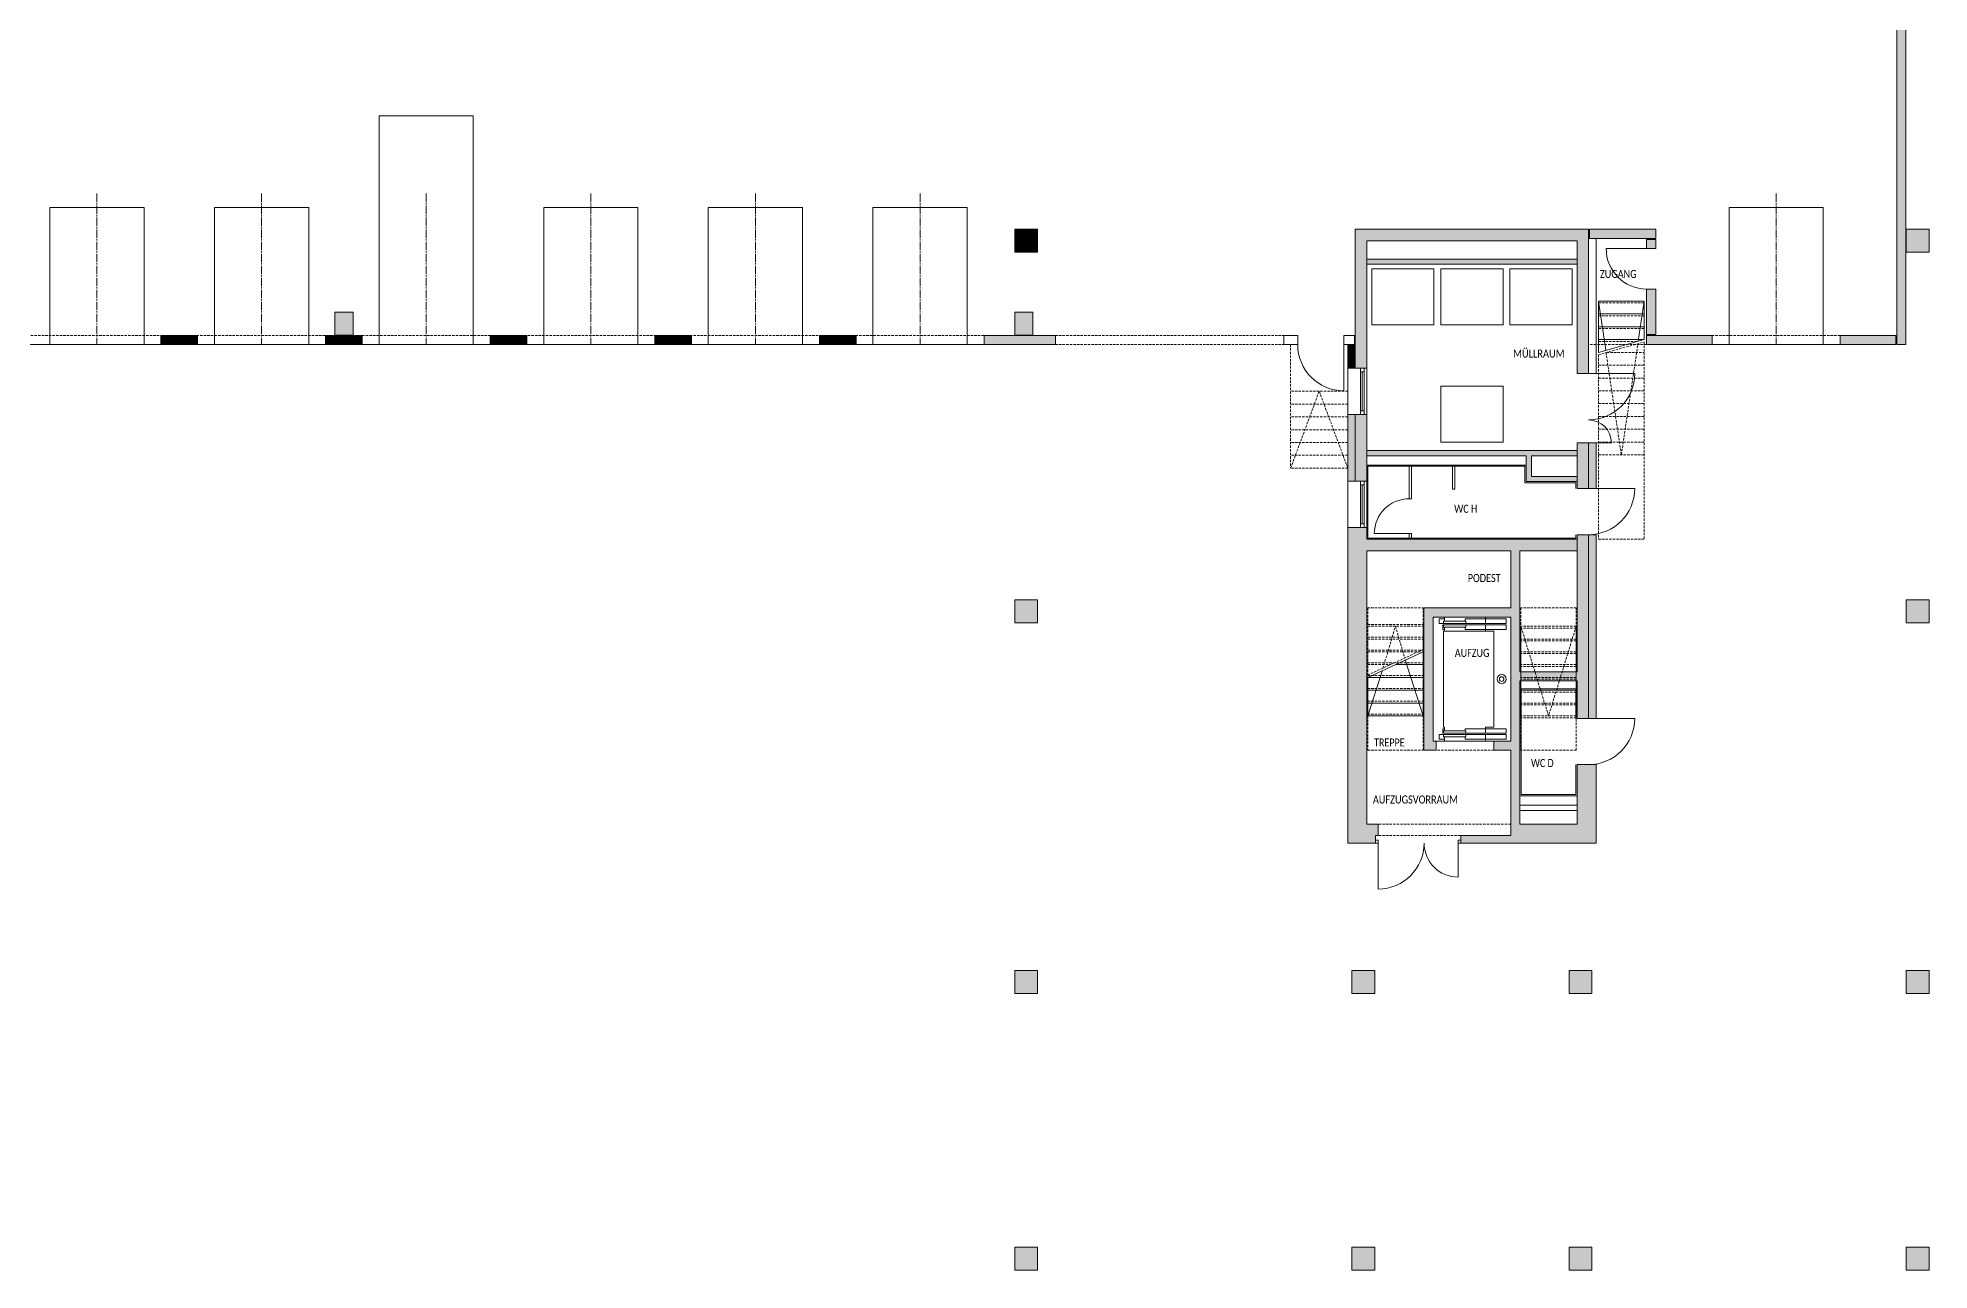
# Model space of a CAD drawing. Header units: inches. Extents: x -139469 to 69789, y -72919 to 35471.
# Drawn here: x 19898 to 61261, y -72919 to -45984 of the extents above; entities that cross this region are included whole.
import ezdxf

# ---------------------------------------------------------------- set-up
doc = ezdxf.new("R2010")
doc.units = ezdxf.units.IN
doc.header["$LTSCALE"] = 525
doc.header["$MEASUREMENT"] = 0
for name, pattern in [('AUSGEZOGEN', [0]), ('STRICHPUNKT', [0.5, 0.35, -0.05, 0.05, -0.05]), ('VERDECKT', [0.15, 0.1, -0.05]), ('Volllinie', [0])]:
    doc.linetypes.add(name, pattern=pattern)
doc.layers.add('Grundebene', color=7, linetype='Continuous')
doc.styles.add('CALIBRI', font='calibri.ttf', dxfattribs={"height": 0.2})

msp = doc.modelspace()

# ---------------------------------------------------------------- hatches: boundary and pattern name
at = {"layer": 'Grundebene', "true_color": 0x000000, "transparency": 33554687}
h = msp.add_hatch(color=18, dxfattribs=at)
h.paths.add_polyline_path([(60761, -50669), (61261, -50669), (61261, -50169), (60761, -50169)], flags=0)
h.paths.add_polyline_path([(60751, -44819), (60751, -52689), (60551, -52689), (60551, -44819)], flags=0)
h.paths.add_polyline_path([(60761, -45319), (61261, -45319), (61261, -44819), (60761, -44819)], flags=0)
for points in [[(41261, -50669), (41261, -50169), (41761, -50169), (41761, -50669)], [(53561, -50419), (48961, -50419), (48961, -50819), (48961, -50934), (48961, -53204), (48711, -53204), (48711, -50169), (53811, -50169), (53811, -53324), (53561, -53324), (53561, -50934), (53561, -50819)], [(53561, -50934), (48961, -50934), (48961, -50819), (53561, -50819)], [(22591, -52489), (22981, -52489), (22981, -52689), (22591, -52689)], [(23001, -52489), (23391, -52489), (23391, -52689), (23001, -52689)], [(26191, -52489), (26581, -52489), (26581, -52689), (26191, -52689)], [(26601, -52489), (26991, -52489), (26991, -52689), (26601, -52689)], [(29791, -52489), (30181, -52489), (30181, -52689), (29791, -52689)], [(30201, -52489), (30591, -52489), (30591, -52689), (30201, -52689)], [(33391, -52489), (33781, -52489), (33781, -52689), (33391, -52689)], [(33801, -52489), (34191, -52489), (34191, -52689), (33801, -52689)], [(36991, -52489), (37381, -52489), (37381, -52689), (36991, -52689)], [(37401, -52489), (37791, -52489), (37791, -52689), (37401, -52689)], [(48546, -52689), (48546, -53204), (48711, -53204), (48711, -52689)], [(48546, -54214), (48546, -55674), (48711, -55674), (48711, -54214)], [(48711, -54214), (48711, -55674), (48961, -55674), (48961, -54214)], [(52561, -55119), (53561, -55119), (53561, -55004), (48961, -55004), (48961, -55119), (52446, -55119), (52446, -55684), (53561, -55684), (53561, -55569), (52561, -55569)], [(53811, -54834), (53811, -55834), (53561, -55834), (53561, -54834)], [(53976, -54834), (53976, -55834), (53811, -55834), (53811, -54834)], [(48546, -63584), (49151, -63584), (49151, -63419), (49211, -63419), (49211, -63169), (48961, -63169), (48961, -57194), (52111, -57194), (52111, -58444), (50211, -58444), (50211, -61554), (50481, -61554), (50481, -61354), (50411, -61354), (50411, -58644), (52111, -58644), (52111, -61354), (51741, -61354), (51741, -61554), (52111, -61554), (52111, -63419), (51021, -63419), (51021, -63584), (53976, -63584), (53976, -61869), (53811, -61869), (53561, -61869), (53561, -63169), (52311, -63169), (52311, -60039), (53541, -60039), (53541, -59839), (52311, -59839), (52311, -57194), (53561, -57194), (53561, -56944), (48961, -56944), (48961, -56684), (48711, -56684), (48546, -56684)], [(53811, -56844), (53811, -60859), (53561, -60859), (53561, -56844)], [(53976, -56844), (53976, -60859), (53811, -60859), (53811, -56844)]]:
    msp.add_hatch(color=18, dxfattribs=at).paths.add_polyline_path(points, flags=0)
h = msp.add_hatch(color=18, dxfattribs=at)
h.paths.add_polyline_path([(55281, -50169), (55281, -50369), (53831, -50369), (53831, -50169)], flags=0)
h.paths.add_polyline_path([(55081, -50389), (55281, -50389), (55281, -50589), (55081, -50589)], flags=0)
h.paths.add_polyline_path([(55081, -51474), (55281, -51474), (55281, -52469), (55081, -52469)], flags=0)
h.paths.add_polyline_path([(55081, -52489), (56516, -52489), (56516, -52689), (55081, -52689)], flags=0)
h.paths.add_polyline_path([(59316, -52689), (59316, -52489), (60531, -52489), (60531, -52689)], flags=0)
h = msp.add_hatch(color=18, dxfattribs=at)
h.paths.add_polyline_path([(1121, -52479), (1121, -51979), (721, -51979), (721, -52479)], flags=0)
h.paths.add_polyline_path([(1791, -52489), (321, -52489), (321, -52689), (1791, -52689)], flags=0)
h.paths.add_polyline_path([(15591, -52479), (15591, -51979), (15991, -51979), (15991, -52479)], flags=0)
h.paths.add_polyline_path([(26391, -52479), (26391, -51979), (26791, -51979), (26791, -52479)], flags=0)
h = msp.add_hatch(color=18, dxfattribs=at)
h.paths.add_polyline_path([(41261, -51979), (41661, -51979), (41661, -52479), (41261, -52479)], flags=0)
h.paths.add_polyline_path([(40591, -52489), (42151, -52489), (42151, -52689), (40591, -52689)], flags=0)
h = msp.add_hatch(color=18, dxfattribs=at)
h.paths.add_polyline_path([(1121, -72419), (1121, -72919), (621, -72919), (621, -72419)], flags=0)
h.paths.add_polyline_path([(1121, -66369), (1121, -66869), (621, -66869), (621, -66369)], flags=0)
h.paths.add_polyline_path([(-6254, -72419), (-6254, -72919), (-6754, -72919), (-6754, -72419)], flags=0)
h.paths.add_polyline_path([(-6254, -66369), (-6254, -66869), (-6754, -66869), (-6754, -66369)], flags=0)
h.paths.add_polyline_path([(-11004, -72419), (-11004, -72919), (-11504, -72919), (-11504, -72419)], flags=0)
h.paths.add_polyline_path([(-11004, -66369), (-11004, -66869), (-11504, -66869), (-11504, -66369)], flags=0)
h.paths.add_polyline_path([(1121, -58269), (1121, -58769), (621, -58769), (621, -58269)], flags=0)
h.paths.add_polyline_path([(-18379, -72419), (-18379, -72919), (-18879, -72919), (-18879, -72419)], flags=0)
h.paths.add_polyline_path([(-18379, -66369), (-18379, -66869), (-18879, -66869), (-18879, -66369)], flags=0)
h.paths.add_polyline_path([(-18379, -58269), (-18379, -58769), (-18879, -58769), (-18879, -58269)], flags=0)
h.paths.add_polyline_path([(41261, -72919), (41261, -72419), (41761, -72419), (41761, -72919)], flags=0)
h.paths.add_polyline_path([(41761, -66869), (41261, -66869), (41261, -66369), (41761, -66369)], flags=0)
h.paths.add_polyline_path([(41761, -58769), (41261, -58769), (41261, -58269), (41761, -58269)], flags=0)
h.paths.add_polyline_path([(48636, -72919), (48636, -72419), (49136, -72419), (49136, -72919)], flags=0)
h.paths.add_polyline_path([(49136, -66869), (48636, -66869), (48636, -66369), (49136, -66369)], flags=0)
h.paths.add_polyline_path([(53386, -72919), (53386, -72419), (53886, -72419), (53886, -72919)], flags=0)
h.paths.add_polyline_path([(53886, -66869), (53386, -66869), (53386, -66369), (53886, -66369)], flags=0)
h.paths.add_polyline_path([(60761, -72919), (60761, -72419), (61261, -72419), (61261, -72919)], flags=0)
h.paths.add_polyline_path([(61261, -66869), (60761, -66869), (60761, -66369), (61261, -66369)], flags=0)
h.paths.add_polyline_path([(61261, -58769), (60761, -58769), (60761, -58269), (61261, -58269)], flags=0)

# ---------------------------------------------------------------- linework, layer by layer
at = {"layer": 'Grundebene', "color": 18, "linetype": 'AUSGEZOGEN', "lineweight": 13, "true_color": 0x000000}
for p, q in [((60551, -52689), (60551, -44819)), ((60751, -44819), (60751, -52689)), ((27361, -52689), (27361, -47689)), ((27361, -47689), (29421, -47689)), ((29421, -52689), (29421, -47689)), ((20161, -52689), (20161, -49689)), ((20161, -49689), (22221, -49689)), ((22221, -52689), (22221, -49689)), ((23761, -52689), (23761, -49689)), ((23761, -49689), (25821, -49689)), ((25821, -52689), (25821, -49689)), ((30961, -52689), (30961, -49689)), ((30961, -49689), (33021, -49689)), ((33021, -52689), (33021, -49689)), ((34561, -52689), (34561, -49689)), ((34561, -49689), (36621, -49689)), ((36621, -52689), (36621, -49689)), ((38161, -52689), (38161, -49689)), ((38161, -49689), (40221, -49689)), ((40221, -52689), (40221, -49689)), ((56886, -52689), (56886, -49689)), ((58946, -49689), (56886, -49689)), ((58946, -52689), (58946, -49689)), ((41261, -50169), (41761, -50169)), ((41261, -50669), (41261, -50169)), ((41761, -50169), (41761, -50669)), ((53811, -50169), (48711, -50169)), ((48711, -50169), (48711, -53204)), ((53561, -50419), (48961, -50419)), ((48961, -50419), (48961, -53204)), ((53561, -50419), (53561, -53324)), ((53811, -50169), (53811, -53324)), ((53831, -50369), (53831, -50169)), ((55281, -50169), (53831, -50169)), ((53831, -50369), (55281, -50369)), ((53976, -50369), (53976, -53324)), ((55081, -50389), (55281, -50389)), ((55081, -50389), (55081, -50589)), ((55281, -50169), (55281, -50369)), ((55281, -50589), (55281, -50389)), ((61261, -50169), (60761, -50169)), ((60761, -50169), (60761, -50669)), ((61261, -50669), (61261, -50169)), ((41761, -50669), (41261, -50669)), ((53561, -50819), (48961, -50819)), ((55081, -50589), (54196, -50589)), ((55081, -50589), (55281, -50589)), ((60761, -50669), (61261, -50669)), ((53561, -50934), (48961, -50934)), ((50431, -51034), (49071, -51034)), ((49071, -51034), (49071, -52254)), ((50431, -51034), (50431, -52254)), ((50581, -51034), (50581, -52254)), ((51941, -51034), (50581, -51034)), ((51941, -51034), (51941, -52254)), ((52091, -51034), (52091, -52254)), ((53451, -51034), (52091, -51034)), ((53451, -51034), (53451, -52254)), ((55081, -51474), (55281, -51474)), ((55081, -51474), (55081, -52469)), ((55281, -52469), (55281, -51474)), ((26391, -52479), (26391, -51979)), ((26391, -51979), (26791, -51979)), ((26791, -52479), (26791, -51979)), ((41261, -52479), (41261, -51979)), ((41261, -51979), (41661, -51979)), ((41661, -52479), (41661, -51979)), ((54026, -51739), (55031, -51739)), ((54026, -51739), (54026, -52859)), ((54026, -51739), (54186, -52814)), ((54026, -52019), (55031, -52019)), ((54900, -52615), (55031, -51739)), ((55031, -51739), (55031, -52579)), ((23391, -52489), (22591, -52489)), ((22591, -52489), (22591, -52689)), ((22981, -52489), (22981, -52689)), ((23001, -52489), (23001, -52689)), ((23391, -52689), (23391, -52489)), ((26191, -52689), (26191, -52489)), ((26191, -52489), (26581, -52489)), ((26391, -52479), (26791, -52479)), ((26581, -52489), (26581, -52689)), ((26991, -52489), (26601, -52489)), ((26601, -52489), (26601, -52689)), ((26991, -52689), (26991, -52489)), ((30591, -52489), (29791, -52489)), ((29791, -52489), (29791, -52689)), ((30181, -52489), (30181, -52689)), ((30201, -52489), (30201, -52689)), ((30591, -52689), (30591, -52489)), ((33391, -52689), (33391, -52489)), ((33391, -52489), (33781, -52489)), ((33781, -52489), (33781, -52689)), ((34191, -52489), (33801, -52489)), ((33801, -52489), (33801, -52689)), ((34191, -52689), (34191, -52489)), ((37791, -52489), (36991, -52489)), ((36991, -52489), (36991, -52689)), ((37381, -52489), (37381, -52689)), ((37401, -52489), (37401, -52689)), ((37791, -52689), (37791, -52489)), ((40591, -52689), (40591, -52489)), ((40591, -52489), (42151, -52489)), ((41261, -52479), (41661, -52479)), ((42151, -52489), (42151, -52689)), ((47151, -52489), (47151, -52689)), ((47151, -52489), (47451, -52489)), ((47451, -52489), (47451, -52689)), ((48461, -52489), (48461, -52689)), ((48461, -52489), (48691, -52489)), ((48691, -52689), (48691, -52489)), ((50431, -52254), (49071, -52254)), ((51941, -52254), (50581, -52254)), ((53451, -52254), (52091, -52254)), ((54026, -52299), (55031, -52299)), ((55281, -52469), (55081, -52469)), ((55081, -52489), (55081, -52689)), ((55081, -52489), (56516, -52489)), ((56516, -52489), (56516, -52689)), ((59316, -52689), (59316, -52489)), ((59316, -52489), (60531, -52489)), ((60531, -52489), (60531, -52689)), ((1121, -52689), (41261, -52689)), ((22591, -52689), (23391, -52689)), ((26581, -52689), (26191, -52689)), ((26601, -52689), (26991, -52689)), ((29791, -52689), (30591, -52689)), ((33781, -52689), (33391, -52689)), ((33801, -52689), (34191, -52689)), ((36991, -52689), (37791, -52689)), ((42151, -52689), (40591, -52689)), ((47451, -52689), (47151, -52689)), ((48691, -52689), (48461, -52689)), ((48461, -52689), (48461, -53699)), ((48546, -52689), (48546, -53204)), ((54026, -52579), (55031, -52579)), ((54026, -52859), (55031, -52579)), ((56516, -52689), (55081, -52689)), ((59316, -52689), (56516, -52689)), ((60531, -52689), (59316, -52689)), ((60751, -52689), (60551, -52689)), ((48546, -53204), (48711, -53204)), ((48546, -54214), (48546, -53204)), ((48711, -53204), (48961, -53204)), ((48821, -53204), (48821, -54214)), ((48901, -53284), (48821, -53284)), ((48861, -53284), (48861, -54134)), ((48901, -53204), (48901, -54214)), ((48961, -54214), (48961, -53204)), ((53811, -53324), (53561, -53324)), ((53811, -53324), (53976, -53324)), ((53811, -53324), (54821, -53324)), ((51941, -53599), (50581, -53599)), ((50581, -54819), (50581, -53599)), ((51941, -54819), (51941, -53599)), ((48821, -54134), (48901, -54134)), ((48546, -54214), (48546, -55674)), ((48546, -54214), (48711, -54214)), ((48711, -54214), (48961, -54214)), ((48711, -54214), (48711, -55674)), ((48961, -54214), (48961, -55674)), ((48961, -55004), (53561, -55004)), ((51941, -54819), (50581, -54819)), ((53811, -54834), (53561, -54834)), ((53561, -54834), (53561, -55834)), ((53811, -54834), (53811, -55834)), ((53811, -54834), (53976, -54834)), ((53811, -54834), (54311, -54834)), ((53976, -54834), (53976, -55834)), ((48961, -55119), (52446, -55119)), ((48961, -55324), (52446, -55324)), ((48986, -56919), (48986, -55349)), ((48986, -55349), (52421, -55349)), ((49886, -56059), (49886, -55349)), ((49936, -56059), (49936, -55349)), ((50836, -55849), (50836, -55349)), ((50886, -55849), (50886, -55349)), ((52421, -55709), (52421, -55349)), ((52446, -55119), (52446, -55684)), ((52561, -55119), (53561, -55119)), ((52561, -55119), (52561, -55569)), ((48546, -55674), (48711, -55674)), ((48546, -56684), (48546, -55674)), ((48711, -55674), (48961, -55674)), ((48821, -55674), (48821, -56684)), ((48901, -55754), (48821, -55754)), ((48861, -55754), (48861, -56604)), ((48901, -55674), (48901, -56684)), ((48961, -56684), (48961, -55674)), ((53536, -55709), (52421, -55709)), ((52446, -55684), (53561, -55684)), ((52561, -55569), (53561, -55569)), ((53536, -55834), (53536, -55709)), ((53811, -55834), (53561, -55834)), ((53976, -55834), (53811, -55834)), ((53811, -55834), (54821, -55834)), ((49886, -56059), (49936, -56059)), ((50886, -55849), (50836, -55849)), ((48821, -56604), (48901, -56604)), ((48546, -56684), (48711, -56684)), ((48546, -56684), (48546, -63584)), ((48711, -56684), (48961, -56684)), ((48961, -56684), (48961, -56944)), ((53561, -56944), (48961, -56944)), ((48986, -56919), (53536, -56919)), ((49886, -56819), (49126, -56819)), ((49886, -56819), (49936, -56819)), ((49886, -56919), (49886, -56819)), ((49936, -56919), (49936, -56819)), ((53536, -56919), (53536, -56844)), ((53811, -56844), (53561, -56844)), ((53561, -56844), (53561, -56944)), ((53561, -56944), (53561, -59839)), ((53811, -56844), (53811, -60859)), ((53976, -56844), (53811, -56844)), ((53976, -56844), (53976, -60859)), ((48961, -57194), (48961, -63169)), ((52111, -57194), (48961, -57194)), ((52111, -57194), (52111, -58444)), ((53561, -57194), (52311, -57194)), ((52311, -57194), (52311, -59839)), ((41261, -58269), (41761, -58269)), ((41261, -58769), (41261, -58269)), ((41761, -58269), (41761, -58769)), ((60761, -58269), (61261, -58269)), ((60761, -58769), (60761, -58269)), ((61261, -58269), (61261, -58769)), ((52111, -58444), (50211, -58444)), ((50211, -58444), (50211, -61554)), ((52111, -58644), (50411, -58644)), ((50411, -58644), (50411, -61354)), ((50541, -58684), (50661, -58684)), ((50541, -58684), (50661, -58684)), ((50541, -58684), (50661, -58684)), ((50541, -58684), (50661, -58684)), ((50541, -58784), (50541, -58684)), ((50541, -58784), (50541, -58684)), ((50541, -58784), (50541, -58684)), ((50541, -58784), (50541, -58684)), ((50641, -58784), (50641, -58734)), ((50641, -58784), (50641, -58734)), ((50641, -58784), (50641, -58734)), ((50641, -58784), (50641, -58734)), ((50641, -58734), (51111, -58734)), ((50641, -58734), (51131, -58734)), ((50661, -58734), (50661, -58644)), ((50661, -58734), (50661, -58684)), ((50661, -58734), (50661, -58684)), ((50661, -58734), (50661, -58684)), ((52011, -58684), (51111, -58684)), ((51111, -58684), (51111, -58734)), ((51131, -58784), (51131, -58734)), ((51131, -58784), (51131, -58734)), ((51131, -58784), (51131, -58734)), ((51131, -58784), (51131, -58734)), ((51561, -58644), (51561, -58784)), ((52011, -58684), (51561, -58684)), ((52011, -58684), (51561, -58684)), ((52011, -58684), (51561, -58684)), ((52011, -58784), (52011, -58684)), ((52011, -58784), (52011, -58684)), ((52011, -58784), (52011, -58684)), ((52011, -58784), (52011, -58684)), ((52111, -58644), (52111, -61354)), ((41761, -58769), (41261, -58769)), ((51281, -58784), (50541, -58784)), ((50621, -58814), (50621, -58914)), ((50621, -58814), (50621, -58914)), ((50621, -58814), (50621, -58914)), ((50621, -58814), (50621, -58914)), ((51281, -58814), (50621, -58814)), ((50621, -58914), (50661, -58914)), ((50621, -58914), (50661, -58914)), ((50621, -58914), (50661, -58914)), ((50621, -58914), (50661, -58914)), ((50641, -58814), (50641, -58864)), ((50641, -58814), (50641, -58864)), ((50641, -58814), (50641, -58864)), ((50641, -58814), (50641, -58864)), ((50641, -58864), (51111, -58864)), ((50641, -58864), (51131, -58864)), ((51741, -58949), (50641, -58949)), ((50641, -61049), (50641, -58949)), ((50641, -61049), (50641, -58949)), ((50641, -61049), (50641, -58949)), ((50641, -61049), (50641, -58949)), ((50661, -58949), (50641, -58949)), ((50661, -58949), (50641, -58949)), ((50661, -58949), (50641, -58949)), ((50661, -58949), (50641, -58949)), ((50661, -58864), (50661, -58914)), ((50661, -58864), (50661, -58914)), ((50661, -58864), (50661, -58914)), ((50661, -58864), (50661, -58914)), ((50661, -58914), (50661, -58949)), ((50661, -58914), (50661, -58949)), ((50661, -58914), (50661, -58949)), ((50661, -58914), (50661, -58949)), ((51281, -58784), (50663, -58784)), ((51281, -58784), (50663, -58784)), ((52011, -58784), (50663, -58784)), ((51281, -58814), (50663, -58814)), ((51281, -58814), (50663, -58814)), ((52011, -58814), (50663, -58814)), ((51111, -58864), (51111, -58914)), ((51111, -58914), (52011, -58914)), ((51131, -58814), (51131, -58864)), ((51131, -58814), (51131, -58864)), ((51131, -58814), (51131, -58864)), ((51131, -58814), (51131, -58864)), ((51561, -58814), (51561, -58949)), ((51561, -58914), (51561, -58949)), ((51561, -58914), (51561, -58949)), ((51561, -58914), (51561, -58949)), ((51561, -58914), (52011, -58914)), ((51561, -58914), (52011, -58914)), ((51561, -58914), (52011, -58914)), ((51561, -58949), (51741, -58949)), ((51561, -58949), (51741, -58949)), ((51561, -58949), (51741, -58949)), ((51561, -58949), (51741, -58949)), ((51741, -61049), (51741, -58949)), ((51741, -61049), (51741, -58949)), ((51741, -61049), (51741, -58949)), ((51741, -61049), (51741, -58949)), ((52011, -58914), (52011, -58814)), ((52011, -58914), (52011, -58814)), ((52011, -58914), (52011, -58814)), ((52011, -58914), (52011, -58814)), ((61261, -58769), (60761, -58769)), ((48981, -59964), (50191, -59404)), ((50191, -60804), (50191, -59404)), ((48981, -60804), (49298, -59824)), ((48981, -59964), (48981, -60804)), ((48981, -59964), (50191, -59964)), ((49586, -59684), (50191, -59684)), ((49801, -59579), (50191, -60804)), ((53561, -59839), (52311, -59839)), ((48981, -60244), (50191, -60244)), ((52311, -60039), (52311, -63169)), ((53561, -60039), (52311, -60039)), ((53561, -60214), (52311, -60214)), ((52336, -60239), (53536, -60239)), ((52336, -60239), (52336, -62524)), ((53536, -60239), (53536, -60859)), ((53561, -60039), (53561, -60859)), ((48981, -60524), (50191, -60524)), ((48981, -60804), (50191, -60804)), ((50541, -61214), (50541, -61314)), ((50541, -61214), (50541, -61314)), ((50541, -61214), (50541, -61314)), ((50541, -61214), (50541, -61314)), ((51281, -61214), (50541, -61214)), ((50621, -61084), (50661, -61084)), ((50621, -61084), (50661, -61084)), ((50621, -61084), (50661, -61084)), ((50621, -61084), (50661, -61084)), ((50621, -61184), (50621, -61084)), ((50621, -61184), (50621, -61084)), ((50621, -61184), (50621, -61084)), ((50621, -61184), (50621, -61084)), ((51281, -61184), (50621, -61184)), ((50661, -61049), (50641, -61049)), ((50661, -61049), (50641, -61049)), ((50661, -61049), (50641, -61049)), ((50661, -61049), (50641, -61049)), ((50641, -61184), (50641, -61134)), ((50641, -61184), (50641, -61134)), ((50641, -61184), (50641, -61134)), ((50641, -61184), (50641, -61134)), ((50641, -61134), (51111, -61134)), ((50641, -61134), (51131, -61134)), ((50641, -61214), (50641, -61264)), ((50641, -61214), (50641, -61264)), ((50641, -61214), (50641, -61264)), ((50641, -61214), (50641, -61264)), ((50661, -61084), (50661, -61049)), ((50661, -61084), (50661, -61049)), ((50661, -61084), (50661, -61049)), ((50661, -61084), (50661, -61049)), ((50661, -61134), (50661, -61084)), ((50661, -61134), (50661, -61084)), ((50661, -61134), (50661, -61084)), ((50661, -61134), (50661, -61084)), ((51281, -61184), (50663, -61184)), ((51281, -61184), (50663, -61184)), ((52011, -61184), (50663, -61184)), ((51281, -61214), (50663, -61214)), ((51281, -61214), (50663, -61214)), ((52011, -61214), (50663, -61214)), ((51111, -61084), (52011, -61084)), ((51111, -61134), (51111, -61084)), ((51131, -61184), (51131, -61134)), ((51131, -61184), (51131, -61134)), ((51131, -61184), (51131, -61134)), ((51131, -61184), (51131, -61134)), ((51131, -61214), (51131, -61264)), ((51131, -61214), (51131, -61264)), ((51131, -61214), (51131, -61264)), ((51131, -61214), (51131, -61264)), ((51561, -61049), (51741, -61049)), ((51561, -61049), (51741, -61049)), ((51561, -61049), (51741, -61049)), ((51561, -61049), (51741, -61049)), ((51561, -61084), (51561, -61049)), ((51561, -61084), (51561, -61049)), ((51561, -61084), (51561, -61049)), ((51561, -61184), (51561, -61049)), ((51561, -61084), (52011, -61084)), ((51561, -61084), (52011, -61084)), ((51561, -61084), (52011, -61084)), ((51561, -61354), (51561, -61214)), ((52011, -61084), (52011, -61184)), ((52011, -61084), (52011, -61184)), ((52011, -61084), (52011, -61184)), ((52011, -61084), (52011, -61184)), ((52011, -61214), (52011, -61314)), ((52011, -61214), (52011, -61314)), ((52011, -61214), (52011, -61314)), ((52011, -61214), (52011, -61314)), ((53811, -60859), (53561, -60859)), ((53976, -60859), (53811, -60859)), ((53811, -60859), (54821, -60859)), ((50481, -61554), (50211, -61554)), ((50481, -61354), (50411, -61354)), ((50481, -61554), (50481, -61354)), ((51741, -61354), (50481, -61354)), ((50541, -61314), (50661, -61314)), ((50541, -61314), (50661, -61314)), ((50541, -61314), (50661, -61314)), ((50541, -61314), (50661, -61314)), ((50641, -61264), (51111, -61264)), ((50641, -61264), (51131, -61264)), ((50661, -61264), (50661, -61314)), ((50661, -61264), (50661, -61314)), ((50661, -61264), (50661, -61314)), ((50661, -61264), (50661, -61354)), ((51111, -61314), (51111, -61264)), ((52011, -61314), (51111, -61314)), ((52011, -61314), (51561, -61314)), ((52011, -61314), (51561, -61314)), ((52011, -61314), (51561, -61314)), ((51741, -61554), (51741, -61354)), ((52111, -61354), (51741, -61354)), ((52111, -61554), (51741, -61554)), ((52111, -61554), (52111, -63419)), ((53536, -61869), (53536, -62524)), ((53811, -61869), (53561, -61869)), ((53561, -61869), (53561, -63169)), ((53976, -61869), (53811, -61869)), ((53976, -61869), (53976, -63584)), ((52311, -62549), (53561, -62549)), ((52311, -62754), (53561, -62754)), ((52311, -62869), (53561, -62869)), ((53536, -62524), (52336, -62524)), ((49211, -63169), (48961, -63169)), ((49211, -63419), (49211, -63169)), ((53561, -63169), (52311, -63169)), ((48546, -63584), (49151, -63584)), ((49211, -63419), (49151, -63419)), ((49151, -63419), (49151, -63584)), ((49151, -63519), (49211, -63519)), ((49151, -63584), (49211, -63584)), ((49211, -63584), (49211, -63519)), ((49211, -63584), (49211, -64589)), ((50961, -63584), (50961, -63519)), ((50961, -63519), (51021, -63519)), ((50961, -63584), (51021, -63584)), ((50961, -63584), (50961, -64329)), ((51021, -63419), (51021, -63584)), ((52111, -63419), (51021, -63419)), ((51021, -63584), (53976, -63584)), ((41261, -66369), (41761, -66369)), ((41261, -66869), (41261, -66369)), ((41761, -66369), (41761, -66869)), ((48636, -66369), (49136, -66369)), ((48636, -66869), (48636, -66369)), ((49136, -66369), (49136, -66869)), ((53386, -66369), (53886, -66369)), ((53386, -66869), (53386, -66369)), ((53886, -66369), (53886, -66869)), ((60761, -66369), (61261, -66369)), ((60761, -66869), (60761, -66369)), ((61261, -66369), (61261, -66869)), ((41761, -66869), (41261, -66869)), ((49136, -66869), (48636, -66869)), ((53886, -66869), (53386, -66869)), ((61261, -66869), (60761, -66869)), ((41261, -72419), (41761, -72419)), ((41261, -72919), (41261, -72419)), ((41761, -72419), (41761, -72919)), ((48636, -72419), (49136, -72419)), ((48636, -72919), (48636, -72419)), ((49136, -72419), (49136, -72919)), ((53386, -72419), (53886, -72419)), ((53386, -72919), (53386, -72419)), ((53886, -72419), (53886, -72919)), ((60761, -72419), (61261, -72419)), ((60761, -72919), (60761, -72419)), ((61261, -72419), (61261, -72919)), ((41761, -72919), (41261, -72919)), ((49136, -72919), (48636, -72919)), ((53886, -72919), (53386, -72919)), ((61261, -72919), (60761, -72919))]:
    msp.add_line(p, q, dxfattribs=at)
at = {"layer": 'Grundebene', "color": 18, "linetype": 'STRICHPUNKT', "lineweight": 13, "true_color": 0x000000}
for p, q in [((21191, -49389), (21191, -52689)), ((24791, -49389), (24791, -52689)), ((28391, -49389), (28391, -52689)), ((31991, -49389), (31991, -52689)), ((35591, -49389), (35591, -52689)), ((39191, -49389), (39191, -52689)), ((57916, -49389), (57916, -52689))]:
    msp.add_line(p, q, dxfattribs=at)
at = {"layer": 'Grundebene', "color": 18, "linetype": 'VERDECKT', "lineweight": 13, "true_color": 0x000000}
for p, q in [((54026, -51779), (55031, -51779)), ((54026, -52059), (55031, -52059)), ((1791, -52489), (40591, -52489)), ((42151, -52489), (47151, -52489)), ((54026, -52339), (55031, -52339)), ((59316, -52489), (56516, -52489)), ((42151, -52689), (47151, -52689)), ((47296, -52689), (47296, -55389)), ((55081, -52689), (53811, -52689)), ((54026, -52619), (54882, -52619)), ((54026, -52910), (55031, -52630)), ((54026, -52910), (54026, -56944)), ((54193, -52859), (54528, -55099)), ((54210, -52859), (55031, -52859)), ((54528, -55099), (54892, -52669)), ((55031, -52630), (55031, -56944)), ((54026, -53139), (55031, -53139)), ((48546, -53709), (47296, -53709)), ((47296, -55389), (47921, -53709)), ((47921, -53709), (48546, -55389)), ((54026, -53419), (55031, -53419)), ((54026, -53699), (55031, -53699)), ((48546, -53989), (47296, -53989)), ((54026, -53979), (55031, -53979)), ((48546, -54269), (47296, -54269)), ((48546, -54549), (47296, -54549)), ((54026, -54259), (55031, -54259)), ((54026, -54539), (55031, -54539)), ((48546, -54829), (47296, -54829)), ((54026, -54819), (55031, -54819)), ((48546, -55109), (47296, -55109)), ((48546, -55389), (47296, -55389)), ((54026, -55099), (55031, -55099)), ((54026, -56944), (55031, -56944)), ((48981, -58444), (48981, -61554)), ((48981, -58444), (50191, -58444)), ((50191, -61554), (50191, -58444)), ((52331, -58444), (52331, -61554)), ((53541, -58444), (52331, -58444)), ((53541, -61554), (53541, -58444)), ((48981, -58804), (50191, -58804)), ((48981, -58844), (48981, -59914)), ((48981, -58844), (50191, -58844)), ((48981, -59084), (50191, -59084)), ((48981, -59124), (50191, -59124)), ((49315, -59765), (49586, -58844)), ((49586, -58844), (49788, -59535)), ((50191, -58844), (50191, -59354)), ((52936, -60804), (52331, -58844)), ((52331, -60804), (52331, -58844)), ((53541, -58844), (52331, -58844)), ((53541, -58884), (52331, -58884)), ((53541, -59124), (52331, -59124)), ((53541, -58844), (52936, -60804)), ((53541, -60804), (53541, -58844)), ((48981, -59914), (50191, -59354)), ((48981, -59364), (50191, -59364)), ((48981, -59404), (50138, -59404)), ((53541, -59164), (52331, -59164)), ((53541, -59404), (52331, -59404)), ((53541, -59444), (52331, -59444)), ((48981, -59644), (50191, -59644)), ((48981, -59684), (49483, -59684)), ((48981, -59924), (50191, -59924)), ((53541, -59684), (52331, -59684)), ((53541, -59724), (52331, -59724)), ((53541, -59964), (52331, -59964)), ((48981, -60204), (50191, -60204)), ((53541, -60004), (52331, -60004)), ((53541, -60284), (52331, -60284)), ((53541, -60244), (52383, -60244)), ((48981, -60484), (50191, -60484)), ((48981, -60764), (50191, -60764)), ((53541, -60524), (52331, -60524)), ((53541, -60564), (52331, -60564)), ((53541, -60804), (52331, -60804)), ((53541, -60844), (52331, -60844)), ((48981, -61554), (50191, -61554)), ((51741, -61554), (50481, -61554)), ((53541, -61554), (52331, -61554)), ((52111, -63169), (49211, -63169)), ((52111, -63419), (49211, -63419))]:
    msp.add_line(p, q, dxfattribs=at)
at = {"layer": 'Grundebene', "color": 18, "linetype": 'Volllinie', "lineweight": 9, "true_color": 0x000000}
msp.add_line((53561, -56944), (53561, -57194), dxfattribs=at)
at = {"layer": 'Grundebene', "color": 18, "linetype": 'AUSGEZOGEN', "lineweight": 13, "true_color": 0x000000}
for radius in [100, 100, 50, 50, 50, 50]:
    msp.add_circle((51911, -59999), radius, dxfattribs=at)
for centre, radius, start, end in [((55081, -50589), 885, 180, 270), ((48461, -52689), 1010, 180, 270), ((53811, -53324), 1010, 270, 0), ((53811, -54834), 500, 0, 90), ((53811, -55834), 1010, 270, 0), ((49886, -56819), 760, 90, 180), ((53811, -60859), 1010, 270, 0), ((49211, -63584), 1005, 270, 0), ((50961, -63584), 745, 180, 270)]:
    msp.add_arc(centre, radius, start, end, dxfattribs=at)

# ---------------------------------------------------------------- texts
at = {"layer": 'Grundebene', "color": 18, "lineweight": 18, "true_color": 0x000000, "style": 'CALIBRI'}
for s, width, p in [('ZUGANG', 0.815956, (54062, -51232)), ('MÜLLRAUM', 0.831884, (52162, -52972)), ('WC H', 0.815957, (50873, -56365)), ('PODEST', 0.813967, (51171, -57878)), ('AUFZUG', 0.812884, (50886, -59514)), ('TREPPE', 0.803874, (49122, -61473)), ('WC D', 0.802264, (52553, -61922)), ('AUFZUGSVORRAUM', 0.824412, (49095, -62719))]:
    msp.add_text(s, height=175, dxfattribs=dict(at, width=width)).set_placement(p)

doc.saveas('drawing.dxf')
